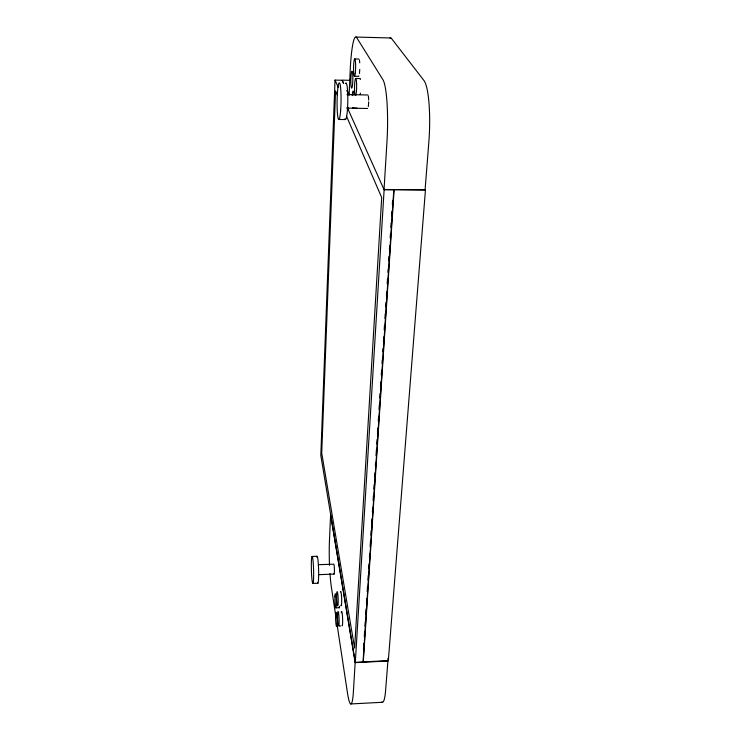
<?xml version="1.0" encoding="UTF-8"?>
<svg xmlns="http://www.w3.org/2000/svg" width="741" height="741" viewBox="0 0 741 741"><rect width="100%" height="100%" fill="white"/><g stroke="black" fill="none" stroke-linecap="round" stroke-linejoin="round"><path stroke-width="1.11" d="M343.463 83.39L341.981 80.26L335.025 80.111L320.816 455.419L355.31 662.352L363.044 661.972L393.804 189.826L384.116 189.752L347.297 107.519M348.465 110.02L348.566 107.704M349.122 94.987L350.187 70.71A42.191 5.076 -88.9 0 1 356.736 37.708L382.893 79.63A49.221 7.114 -88.9 0 1 386.987 141.327L384.051 189.492L425.084 189.835L428.854 141.92A48.989 8.818 -88.4 0 0 423.945 80.519L391.609 38.634A42.015 6.298 -88.4 0 0 389.97 38.05M329.523 565.272A33.308 3.297 88.3 0 1 329.43 541.328L330.588 515.023L355.161 662.621L353.374 691.964A38.736 4.177 87.6 0 1 347.455 692.863L337.257 625.774M355.31 662.352L384.116 189.752M363.46 649.246L363.831 643.475M364.285 636.565L364.581 631.953M364.952 626.191L365.257 621.579M365.702 614.669L366.082 608.898M366.452 603.137L366.749 598.533M367.203 591.614L367.499 587.002M367.953 580.092L368.249 575.479M368.694 568.56L368.999 563.957M369.444 557.037L369.666 553.583M370.12 546.663L370.491 540.902M370.87 535.141L371.167 530.528M371.611 523.609L371.917 519.006M372.362 512.087L372.658 507.474M373.112 500.564L373.408 495.951M373.862 489.032L374.159 484.429M374.603 477.51L374.909 472.897M375.354 465.987L375.585 462.523M376.03 455.613L376.4 449.852M376.78 444.081L377.076 439.478M377.53 432.559L377.827 427.946M378.271 421.036L378.577 416.423M379.022 409.504L379.318 404.901M379.772 397.982L380.068 393.369M380.522 386.459L380.818 381.847M381.263 374.927L381.569 370.324M382.013 363.405L382.236 359.95M382.764 351.882L382.986 348.418M383.44 341.508L383.736 336.896M384.181 329.977L384.486 325.373M384.931 318.454L385.237 313.841M385.681 306.931L385.978 302.319M386.431 295.4L386.654 291.945M387.182 283.877L387.478 279.264M387.923 272.355L388.154 268.89M388.673 260.823L388.969 256.219M389.423 249.3L389.646 245.845M390.174 237.778L390.396 234.313M390.84 227.404L391.146 222.791M391.591 215.872L391.896 211.268M392.341 204.349L392.563 200.894M388.33 660.666L425.454 189.937L394.119 189.677L363.294 661.87L388.33 660.666L387.867 658.397M350.882 703.95L382.495 702.273M355.161 662.621L387.923 661.037L385.616 690.288A38.588 5.187 87.1 0 1 381.791 701.977M335.895 607.861L339.332 607.722M312.934 583.436L317.908 583.241M318.361 564.716L333.719 564.16A4.983 0.5 88.2 0 1 334.432 570.024A4.983 0.5 88.2 0 1 333.839 573.617M318.704 574.673L334.108 574.09M312.026 556.482L316.963 556.306M338.757 119.449L345.371 119.56M352.911 108.047L357.005 108.121M346.668 108.103L367.601 108.482M346.908 94.57L367.897 94.987M354.467 76.258L358.616 76.351A8.679 1.065 -88.8 0 0 358.894 75.925M355.689 78.463L359.876 78.555M350.095 80.315L342.212 80.139L343.694 83.27M354.68 58.937L358.848 59.039M356.078 37.05L390.803 37.976M347.149 90.569L349.131 94.746M346.918 90.689L348.891 94.867M335.025 80.111L338.331 87.484M337.396 95.154L335.571 90.93L321.714 453.047L354.624 648.088L381.698 197.56L346.538 116.263M336.043 617.809L331.375 587.104A33.308 3.297 88.3 0 1 329.977 573.478M340.258 625.904A7.132 0.732 87.9 0 1 339.693 625.654M340.406 591.92A7.188 0.75 88 0 1 341.666 598.756A7.188 0.75 88 0 1 340.832 605.147M341.203 612.733A7.253 0.76 87.9 0 1 342.537 617.04A7.253 0.76 87.9 0 1 341.981 625.774M339.637 606.416A7.067 0.722 88 0 1 338.943 607.138M316.694 557.075A13.514 1.149 88.4 0 1 318.565 568.69A13.514 1.149 88.4 0 1 317.602 583.019M359.376 59.891A8.679 1.065 -88.8 0 1 359.728 62.855M359.746 69.413A8.679 1.065 -88.8 0 1 359.413 73.452M360.154 78.731A8.688 1.084 -88.9 0 1 360.404 79.482M360.45 93.107A8.688 1.084 -88.9 0 1 360.2 94.57M354.948 94.848A8.688 1.056 -88.9 0 1 354.92 81.26A8.688 1.056 -88.9 0 1 356.56 82.492A8.688 1.056 -88.9 0 1 355.745 95.441M352.188 95.617A8.503 1.019 -89 0 1 353.124 91.06A8.503 1.019 -89 0 1 353.957 95.005M353.179 107.686A8.503 1.019 -89 0 1 352.651 107.825M368.323 95.941A6.752 0.889 -88.9 0 1 368.657 100.109M368.647 101.869A6.752 0.889 -88.9 0 1 368.277 106.621M345.454 83.566A18.312 2.075 -89.1 0 1 347.788 101.573A18.312 2.075 -89.1 0 1 344.852 118.782M335.617 614.752A7.132 0.713 87.9 0 0 336.451 626.367A7.132 0.713 87.9 0 0 336.905 616.929A7.132 0.713 87.9 0 0 335.617 614.752M337.618 614.113A7.262 0.732 87.9 0 0 338.48 625.932A7.262 0.732 87.9 0 0 338.952 616.317A7.262 0.732 87.9 0 0 337.618 614.113M334.886 596.357A7.077 0.704 88 0 0 335.71 607.805A7.077 0.704 88 0 0 336.164 598.32A7.077 0.704 88 0 0 334.886 596.357M336.71 594.208A7.188 0.732 88 0 0 337.553 605.832A7.188 0.732 88 0 0 338.026 596.181A7.188 0.732 88 0 0 336.71 594.208M311.424 561.048A13.523 1.093 88.4 0 0 312.646 583.204A13.523 1.093 88.4 0 0 313.406 565.568A13.523 1.093 88.4 0 0 311.424 561.048M355.245 73.276A8.679 1.037 -88.8 0 0 354.948 59.076A8.679 1.037 -88.8 0 0 353.54 70.441A8.679 1.037 -88.8 0 0 355.245 73.276M352.484 85.298A8.475 1 -88.9 0 0 352.197 71.377A8.475 1 -88.9 0 0 350.845 82.381A8.475 1 -88.9 0 0 352.484 85.298M340.647 110.335A18.33 1.964 -89.2 0 0 339.332 82.807A18.33 1.964 -89.2 0 0 337.238 110.252A18.33 1.964 -89.2 0 0 340.647 110.335"/></g></svg>
